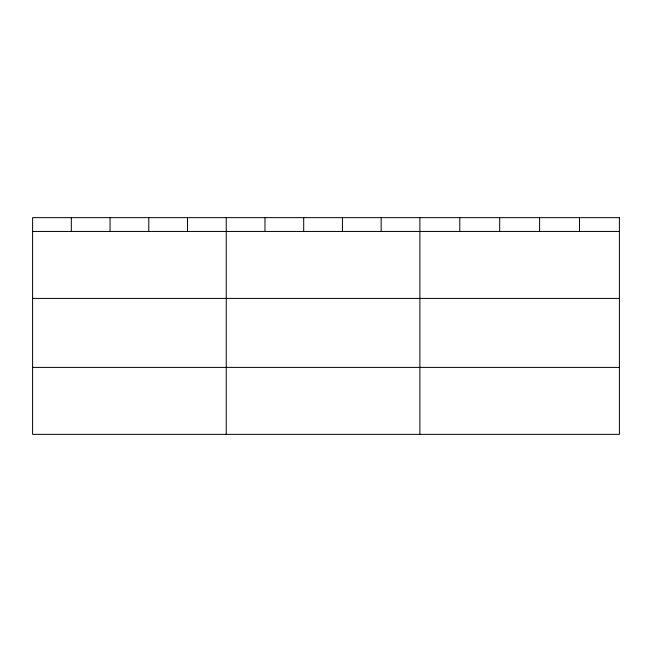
<?xml version="1.0" encoding="UTF-8"?>
<svg xmlns="http://www.w3.org/2000/svg" width="652" height="652" viewBox="0 0 652 652"><rect width="100%" height="100%" fill="white"/><g stroke="black" fill="none" stroke-linecap="round" stroke-linejoin="round"><path stroke-width="0.98" d="M32.6 231.444L619.4 231.444M32.6 298.404L619.4 298.404M32.6 367.394L619.4 367.394M579.498 217.646L579.498 231.444M539.595 217.646L539.595 231.444M499.693 217.646L499.693 231.444M459.79 217.646L459.79 231.444M419.888 217.646L419.888 434.354M381.159 217.646L381.159 231.444M342.43 217.646L342.43 231.444M303.702 217.646L303.702 231.444M264.973 217.646L264.973 231.444M226.244 217.646L226.244 434.354M187.515 217.646L187.515 231.444M148.786 217.646L148.786 231.444M110.058 217.646L110.058 231.444M71.329 217.646L71.329 231.444M619.4 217.646L32.6 217.646L32.6 434.354L619.4 434.354L619.4 217.646"/></g></svg>
